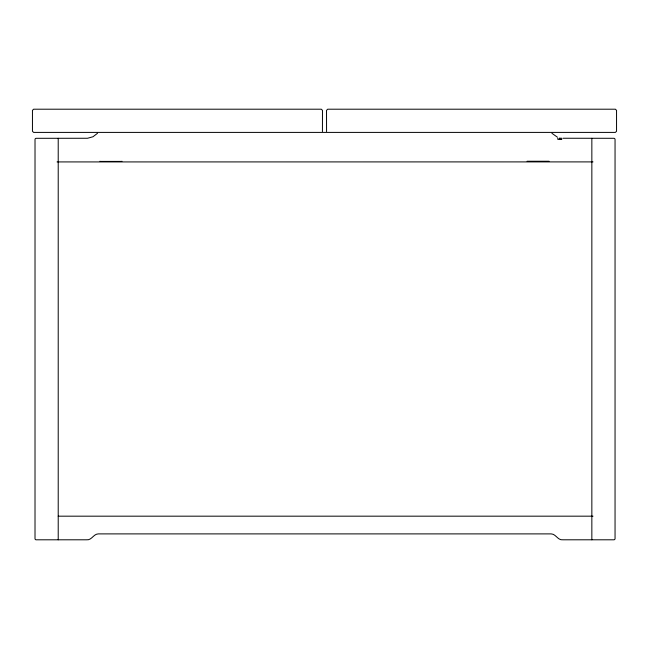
<?xml version="1.0" encoding="UTF-8"?>
<svg xmlns="http://www.w3.org/2000/svg" width="649" height="649" viewBox="0 0 649 649"><rect width="100%" height="100%" fill="white"/><g stroke="black" fill="none" stroke-linecap="round" stroke-linejoin="round"><path stroke-width="0.97" d="M557.783 138.261L557.742 139.284L561.783 139.405L559.276 139.34L559.316 138.156L561.864 138.261M322.431 131.544L322.472 110.362L321.312 109.202L33.61 109.202L32.45 110.362L32.45 131.244L33.61 132.404L615.39 132.404L616.55 131.244L616.55 110.362L615.39 109.202L327.688 109.202L326.528 110.362L326.569 131.544M97.504 133.288L93.002 136.752L87.55 138.261L36.174 138.31A1.168 1.168 0 0 0 35.022 139.486L35.014 538.621A1.168 1.168 0 0 0 36.174 539.806L86.414 539.798C91.679 540.552 93.424 533.981 98.234 533.892L551.179 533.892C555.99 533.981 557.742 540.552 562.999 539.798L613.889 539.798A1.168 1.168 0 0 0 615.049 538.621L615.049 139.486A1.168 1.168 0 0 0 613.889 138.302L562.999 138.245M549.095 161.252L527.053 161.252M57.055 161.925L593.008 161.901M58.215 516.182L593.008 516.174M557.459 137.223L551.91 133.288M591.847 138.31L591.847 539.798M58.215 138.31L58.215 539.798M121.98 161.252A1.16 1.16 0 0 1 121.395 161.406L100.514 161.406A1.16 1.16 0 0 1 99.938 161.252"/></g></svg>
